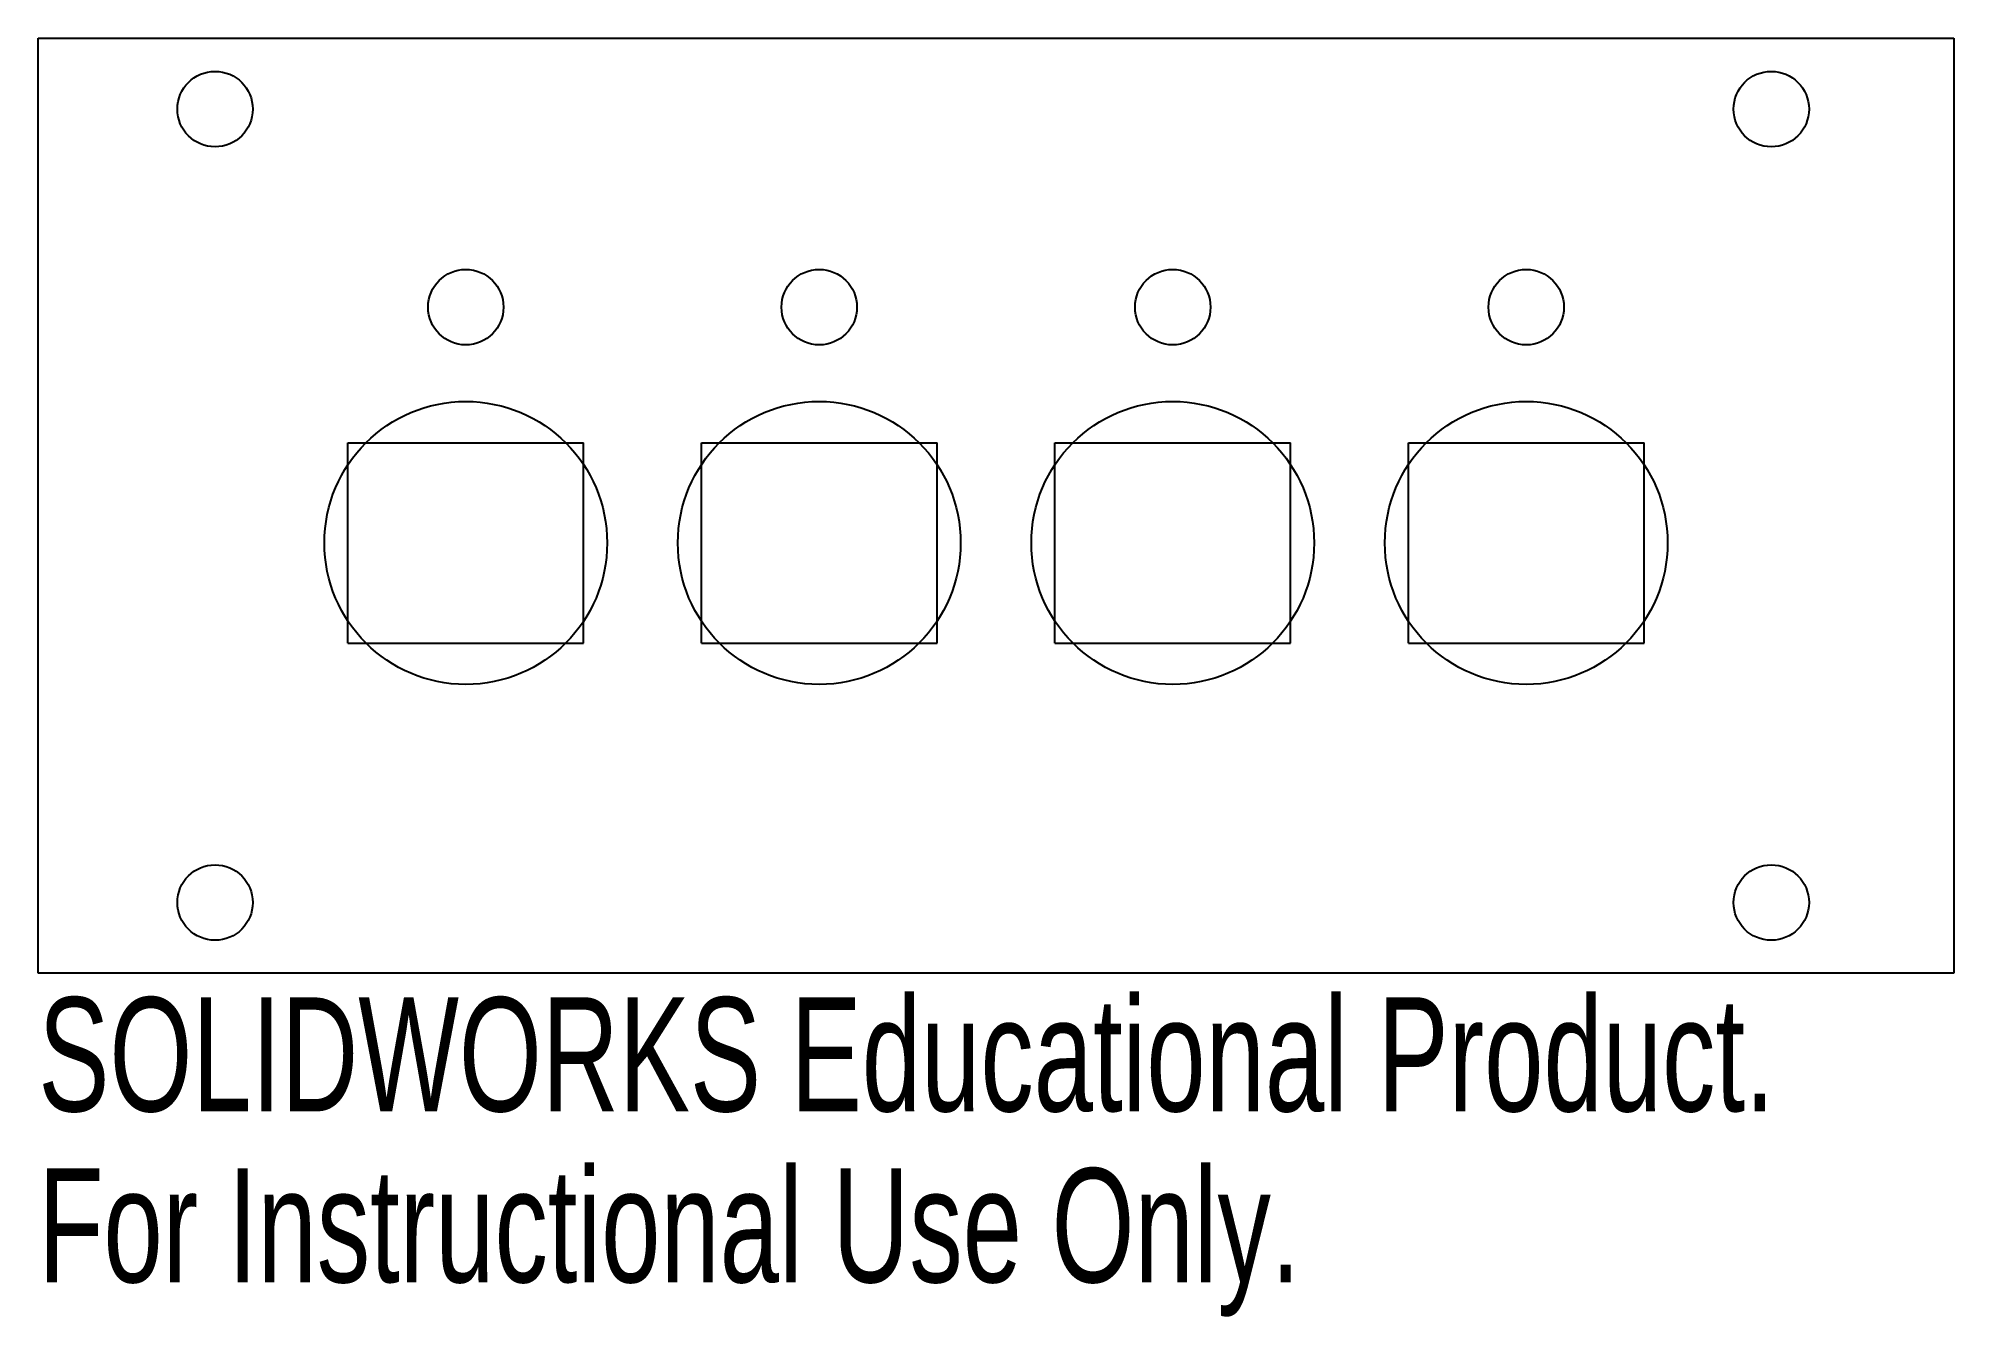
# Model space of a CAD drawing. Header units: millimetres. Extents: x 68.1 to 149.4, y -85.4 to -31.2.
import ezdxf

# ---------------------------------------------------------------- set-up
doc = ezdxf.new("R2010")
doc.units = ezdxf.units.MM
doc.styles.add('SLDTEXTSTYLE0', font='TXT', dxfattribs={"width": 0.7})

msp = doc.modelspace()

# ---------------------------------------------------------------- linework, layer by layer
at = {"color": 7, "linetype": 'Continuous'}
for p, q in [((68.145, -70.882), (68.145, -31.232)), ((68.145, -31.232), (149.425, -31.232)), ((149.425, -31.232), (149.425, -70.882)), ((81.285, -56.882), (81.285, -48.382)), ((81.285, -48.382), (91.285, -48.382)), ((91.285, -56.882), (91.285, -48.382)), ((96.285, -56.882), (96.285, -48.382)), ((96.285, -48.382), (106.285, -48.382)), ((106.285, -56.882), (106.285, -48.382)), ((111.285, -56.882), (111.285, -48.382)), ((111.285, -48.382), (121.285, -48.382)), ((121.285, -56.882), (121.285, -48.382)), ((126.285, -56.882), (126.285, -48.382)), ((126.285, -48.382), (136.285, -48.382)), ((136.285, -56.882), (136.285, -48.382)), ((81.285, -56.882), (91.285, -56.882)), ((96.285, -56.882), (106.285, -56.882)), ((111.285, -56.882), (121.285, -56.882)), ((126.285, -56.882), (136.285, -56.882)), ((149.425, -70.882), (68.145, -70.882))]:
    msp.add_line(p, q, dxfattribs=at)
for centre, radius in [((75.645, -34.232), 1.6), ((141.685, -34.232), 1.6), ((86.285, -42.632), 1.6), ((101.285, -42.632), 1.6), ((116.285, -42.632), 1.6), ((131.285, -42.632), 1.6), ((86.285, -52.632), 6), ((101.285, -52.632), 6), ((116.285, -52.632), 6), ((131.285, -52.632), 6), ((75.645, -67.882), 1.6), ((141.685, -67.882), 1.6)]:
    msp.add_circle(centre, radius, dxfattribs=at)

# ---------------------------------------------------------------- texts
at = {"color": 7, "linetype": 'Continuous', "char_height": 4.83362, "attachment_point": 1, "style": 'SLDTEXTSTYLE0'}
for s, insert in [('SOLIDWORKS Educational Product.', (68.145, -71.902)), ('For Instructional Use Only.', (68.145, -79.152))]:
    msp.add_mtext(s, dxfattribs=dict(at, insert=insert))

doc.saveas('drawing.dxf')
